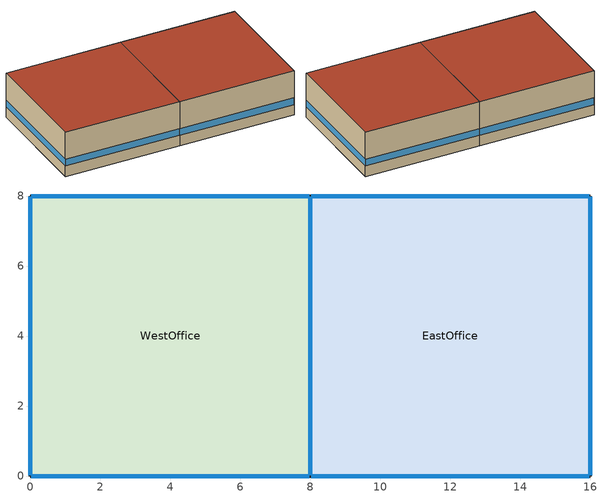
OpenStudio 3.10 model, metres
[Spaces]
WestOffice
 floor ground: 0,0 0,8 8,8 8,0 z0
 wall outside: 0,8 0,0 8,0 8,8 0,8 z0:3.2
 window: 0.03,0 7.97,0 / 8,0.03 8,7.97 / 7.97,8 0.03,8 / 0,7.97 0,0.03 z0.76:1.25
 roof outside: 8,0 8,8 0,8 0,0 z3.2
EastOffice
 floor ground: 8,0 8,8 16,8 16,0 z0
 wall outside: 8,8 8,0 16,0 16,8 8,8 z0:3.2
 window: 8.03,0 15.97,0 / 16,0.03 16,7.97 / 15.97,8 8.03,8 / 8,7.97 8,0.03 z0.76:1.25
 roof outside: 16,0 16,8 8,8 8,0 z3.2
[Building]
Building 1: Default Construction Set=MeasureInit Default Constructions
[Material] Roughness=MediumSmooth; Density {kg/m3}=800; Specific Heat {J/kg-K}=900
Name | Thickness {m} | Conductivity {W/m-K}
MeasureInit Wall Material | 0.2 | 0.85
MeasureInit Roof Material | 0.18 | 0.4
MeasureInit Floor Material | 0.16 | 1.1
[Construction]
MeasureInit Wall: MeasureInit Wall Material
MeasureInit Roof: MeasureInit Roof Material
MeasureInit Floor: MeasureInit Floor Material
MeasureInit Window: MeasureInit Window Glazing
[WindowMaterial:SimpleGlazingSystem]
MeasureInit Window Glazing: U-Factor {W/m2-K}=4; Solar Heat Gain Coefficient=0.35; Visible Transmittance=0.6
[DefaultSurfaceConstructions] Floor Construction=MeasureInit Floor; Wall Construction=MeasureInit Wall; Roof Ceiling Construction=MeasureInit Roof
Default Surface Constructions 1; Default Surface Constructions 2
[DefaultSubSurfaceConstructions]
Default Sub Surface Constructions 1: Fixed Window Construction=MeasureInit Window; Operable Window Construction=MeasureInit Window
[DefaultConstructionSet]
MeasureInit Default Constructions: Default Exterior Surface Constructions=Default Surface Constructions 1; Default Ground Contact Surface Constructions=Default Surface Constructions 2; Default Exterior SubSurface Constructions=Default Sub Surface Constructions 1
[BuildingStory]
Story 1: Nominal Z Coordinate {m}=0
[SpaceType]
MeasureInit
[Lights:Definition]
MeasureInit LightsDef: Design Level Calculation Method=Watts/Area; Watts per Space Floor Area {W/m2}=10
[Lights]
MeasureInit Lights: Lights Definition=MeasureInit LightsDef; Space or SpaceType=MeasureInit; Fraction Replaceable=1
[People:Definition]
MeasureInit PeopleDef: Number of People Calculation Method=People/Area; People per Space Floor Area {person/m2}=0.035; Fraction Radiant=0.3
[People]
MeasureInit People: People Definition=MeasureInit PeopleDef; Space or SpaceType=MeasureInit; Multiplier=1
[ElectricEquipment:Definition]
MeasureInit EquipDef: Design Level Calculation Method=Watts/Area; Watts per Space Floor Area {W/m2}=5.5
[ElectricEquipment]
MeasureInit Equip: Electric Equipment Definition=MeasureInit EquipDef; Space or SpaceType=MeasureInit
[Space] Space Type=MeasureInit; Building Story=Story 1
Name | Thermal Zone
WestOffice | WestOffice Zone
EastOffice | EastOffice Zone
[ThermalZone] Use Ideal Air Loads=No
Name | Thermostat
WestOffice Zone | WestOffice Zone Thermostat
EastOffice Zone | EastOffice Zone Thermostat
[Sizing:Zone] Zone Cooling Design Supply Air Temperature Input Method=SupplyAirTemperature; Zone Cooling Design Supply Air Temperature {C}=14; Zone Cooling Design Supply Air Temperature Difference {deltaC}=11.11; Zone Heating Design Supply Air Temperature Input Method=SupplyAirTemperature; Zone Heating Design Supply Air Temperature {C}=40; Zone Heating Design Supply Air Temperature Difference {deltaC}=11.11; Zone Cooling Design Supply Air Humidity Ratio {kg-H2O/kg-air}=0.0085; Zone Heating Design Supply Air Humidity Ratio {kg-H2O/kg-air}=0.008; Cooling Design Air Flow Method=DesignDay; Heating Design Air Flow Method=DesignDay; Account for Dedicated Outdoor Air System=No; Dedicated Outdoor Air System Control Strategy=NeutralSupplyAir; Dedicated Outdoor Air Low Setpoint Temperature for Design {C}=autosize; Dedicated Outdoor Air High Setpoint Temperature for Design {C}=autosize; Zone Load Sizing Method=Sensible Load Only No Latent Load; Zone Latent Cooling Design Supply Air Humidity Ratio Input Method=HumidityRatioDifference; Zone Cooling Design Supply Air Humidity Ratio Difference {kgWater/kgDryAir}=0.005; Zone Latent Heating Design Supply Air Humidity Ratio Input Method=HumidityRatioDifference; Zone Humidification Design Supply Air Humidity Ratio Difference {kgWater/kgDryAir}=0.005; Sizing Option=Coincident
WestOffice Zone; EastOffice Zone
[Zone equipment]
WestOffice Zone: WestOffice Zone Ideal Loads
EastOffice Zone: EastOffice Zone Ideal Loads
[ThermostatSetpoint:DualSetpoint]
Name | Heating Setpoint Temperature Schedule | Cooling Setpoint Temperature Schedule
WestOffice Zone Thermostat | WestOffice Zone Htg Sch | WestOffice Zone Clg Sch
EastOffice Zone Thermostat | EastOffice Zone Htg Sch | EastOffice Zone Clg Sch
[Schedule:Ruleset]
Name | Default Day Schedule
WestOffice Zone Htg Sch | Schedule Day 1
WestOffice Zone Clg Sch | Schedule Day 2
EastOffice Zone Htg Sch | Schedule Day 3
EastOffice Zone Clg Sch | Schedule Day 4
[Schedule:Day]
Schedule Day 1; Schedule Day 3: 24, 0, 21
Schedule Day 2; Schedule Day 4: 24, 0, 24
